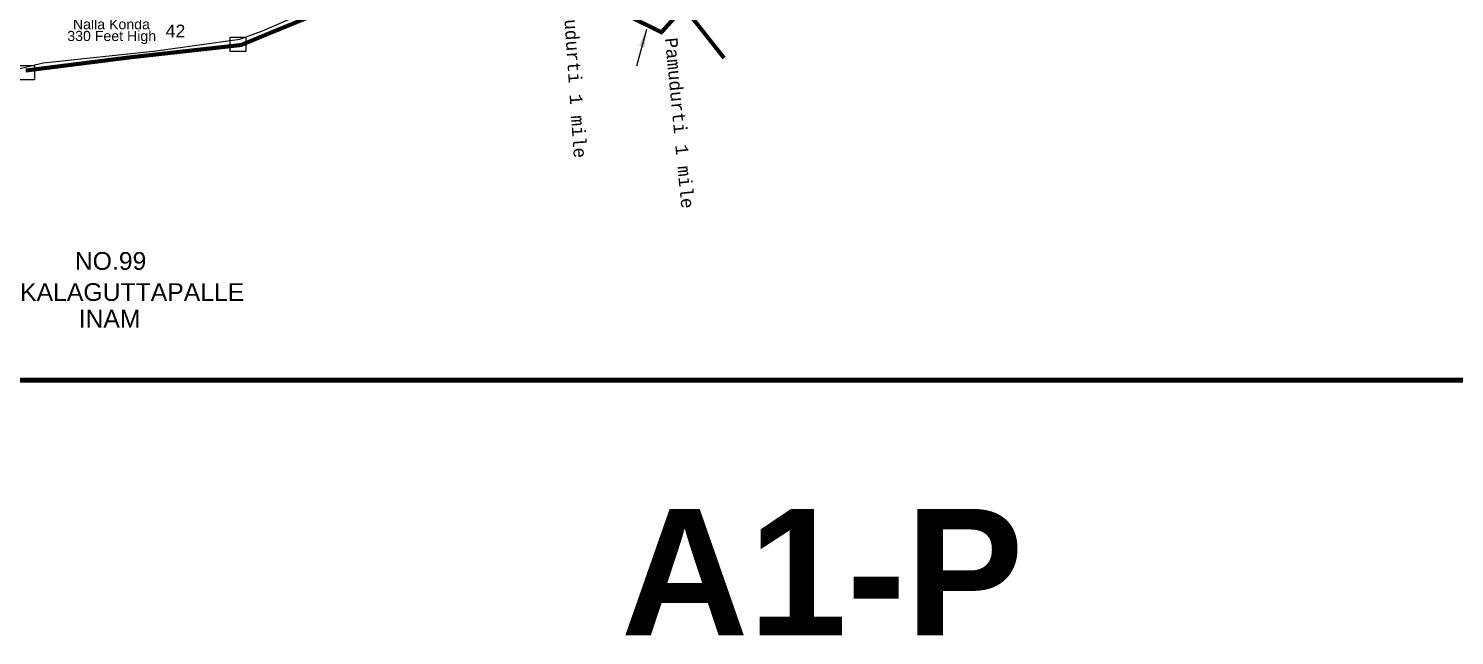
# Model space of a CAD drawing. Header units: feet. Extents: x 817053 to 823644, y 1580505 to 1588104.
# Drawn here: x 818629 to 821447, y 1580505 to 1581704 of the extents above; entities that cross this region are included whole.
import ezdxf
from ezdxf.enums import TextEntityAlignment as Align

# ---------------------------------------------------------------- set-up
doc = ezdxf.new("R2010")
doc.units = ezdxf.units.FT
doc.header["$LTSCALE"] = 15
doc.header["$MEASUREMENT"] = 0
doc.linetypes.add('HIDDEN2', pattern=[0.1875, 0.125, -0.0625])
for name, color, linetype in [('HILL', 17, 'Continuous'), ('PAPER SIZE', 10, 'Continuous'), ('PLOT NO', 7, 'Continuous'), ('TEXT', 1, 'Continuous'), ('VILLAGE STONES', 240, 'Continuous')]:
    doc.layers.add(name, color=color, linetype=linetype)
doc.layers.add('VILLAGE BOUNDRY', color=5, linetype='HIDDEN2', lineweight=100)
doc.styles.add('section', font='consola.ttf', dxfattribs={"height": 25})
doc.styles.get("Standard").update_dxf_attribs({"font": 'arial.ttf'})
doc.dimstyles.get("Standard").update_dxf_attribs({"dimtxt": 0.18, "dimasz": 35, "dimexe": 0.18, "dimexo": 0.0625, "dimgap": 0.09, "dimtad": 0, "dimtih": 1, "dimtoh": 1, "dimdec": 4, "dimzin": 0, "dimdsep": 46, "dimtxsty": 'Standard', "dimcen": 0.09, "dimadec": 0, "dimazin": 0, "dimtfac": 1, "dimtdec": 4, "dimtofl": 0, "dimtmove": 0, "dimatfit": 3, "dimfxl": 0, "dimtolj": 1, "dimtzin": 0, "dimarcsym": 0})

msp = doc.modelspace()

# ---------------------------------------------------------------- linework, layer by layer
at = {"layer": 'HILL', "lineweight": -2}
msp.add_lwpolyline([(818452.1, 1581586), (818658.1, 1581635.8), (818881.7, 1581659.7), (819047, 1581682.6), (819092, 1581698.8), (819155.9, 1581727)], dxfattribs=at)
at = {"layer": 'PLOT NO', "color": 5, "linetype": 'Continuous', "lineweight": -2, "const_width": 10}
msp.add_lwpolyline([(823639.5, 1588099.5), (817057.8, 1588099.5), (817057.8, 1581009.3), (823639.5, 1581009.3)], close=True, dxfattribs=at)
at = {"layer": 'VILLAGE BOUNDRY', "lineweight": -2, "ltscale": 25, "const_width": 8}
for points in [[(819200.8, 1581733.3), (819101.5, 1581692.7), (819049.6, 1581671.1), (818831.4, 1581646.9), (818623.8, 1581620.7)], [(819200.8, 1581733.3), (819101.5, 1581692.7), (819049.6, 1581671.1), (818831.4, 1581646.9), (818623.8, 1581620.7)], [(819924.4, 1581745.5), (819880.1, 1581696.3), (819799.9, 1581735.7)], [(819924.4, 1581745.5), (819880.1, 1581696.3), (819799.9, 1581735.7)], [(819924.4, 1581745.5), (820003.8, 1581645.4)]]:
    msp.add_lwpolyline(points, dxfattribs=at)
at = {"layer": 'VILLAGE STONES', "lineweight": -2}
for points in [[(819027.7, 1581686.5), (819058.8, 1581686.5), (819058.8, 1581658.5), (819027.7, 1581658.5)], [(818609.7, 1581630.6), (818640.9, 1581630.6), (818640.9, 1581602.6), (818609.7, 1581602.6)]]:
    msp.add_lwpolyline(points, close=True, dxfattribs=at)

# ---------------------------------------------------------------- texts
at = {"layer": 'PAPER SIZE', "insert": (820197.7, 1580755.2), "char_height": 250, "width": 1636.069, "attachment_point": 2}
msp.add_mtext('{\\fArial|b1|i0|c0|p34;A1-P}', dxfattribs=at)
at = {"layer": 'PLOT NO', "linetype": 'Continuous', "lineweight": -2, "style": 'section'}
for rotation, p in [(273.9071, (819684, 1581785)), (275.5717, (819886.7, 1581684.4))]:
    msp.add_text('Pamudurti 1 mile', height=25, rotation=rotation, dxfattribs=at).set_placement(p)
at = {"layer": 'PLOT NO', "lineweight": -2}
msp.add_text('42', height=25, dxfattribs=at).set_placement((818919.8, 1581698.8), align=Align.MIDDLE_CENTER)
at = {"layer": 'TEXT', "color": 7, "lineweight": -2}
for s, p in [('330 Feet High', (818706, 1581679)), ('Nalla Konda', (818717.1, 1581702.1))]:
    msp.add_text(s, height=20, dxfattribs=at).set_placement(p)
at = {"layer": 'TEXT', "lineweight": -2}
for s, p in [('NO.99', (818720.9, 1581227.2)), ('NAKKALAGUTTAPALLE', (818512.3, 1581165.8)), ('INAM', (818728.4, 1581113.2))]:
    msp.add_text(s, height=35, dxfattribs=at).set_placement(p)

# ---------------------------------------------------------------- leaders
at = {"layer": 'VILLAGE BOUNDRY', "linetype": 'Continuous', "lineweight": -2}
msp.add_leader([(819850.3, 1581701.5), (819830.7, 1581629.1)], dimstyle='Standard', override={"dimgap": 0.09, "dimtad": 0}, dxfattribs=at)

doc.saveas('drawing.dxf')
